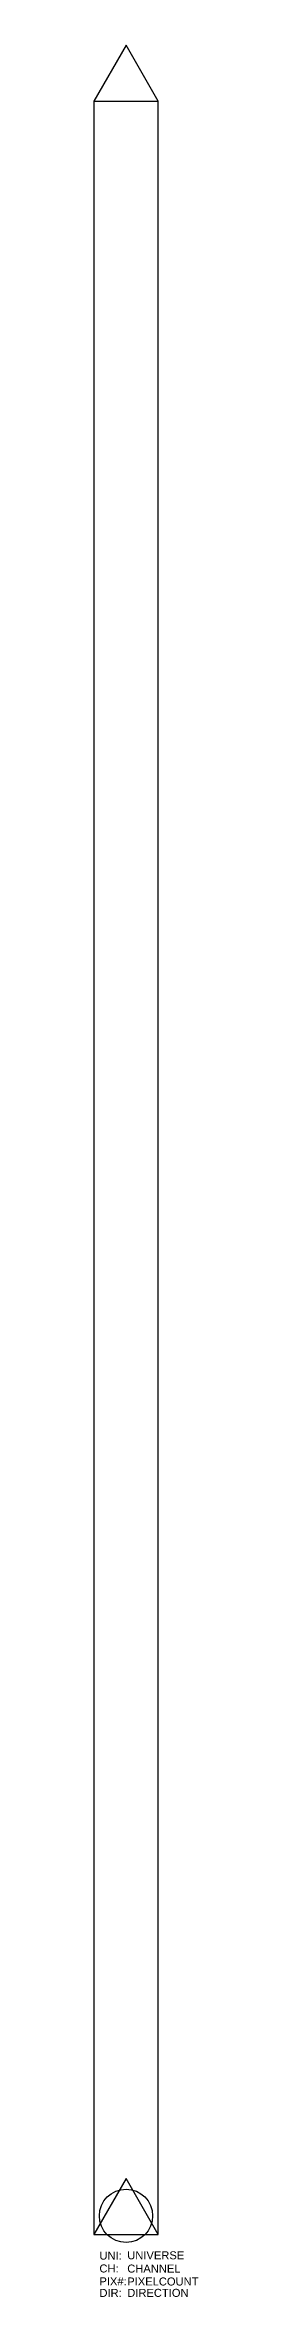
# Model space of a CAD drawing. Header units: millimetres. Extents: x -61 to 30318, y -152 to 16742.
# Drawn here: x -61 to 136, y -152 to 4070 of the extents above; entities that cross this region are included whole.
import ezdxf

# ---------------------------------------------------------------- set-up
doc = ezdxf.new("R2010")
doc.units = ezdxf.units.MM
doc.layers.get('0').update_dxf_attribs({"color": 140})
doc.styles.get("Standard").update_dxf_attribs({"font": 'arial.ttf'})

msp = doc.modelspace()

# ---------------------------------------------------------------- linework, layer by layer
at = {"color": 0, "linetype": 'ByBlock', "lineweight": -2}
for p, q in [((-60.6, 3965), (-60.6, -35)), ((60.6, -35), (60.6, 3965))]:
    msp.add_line(p, q, dxfattribs=at)
for points in [[(0, 4070), (-60.6, 3965), (60.6, 3965)], [(0, 70), (-60.6, -35), (60.6, -35)]]:
    msp.add_lwpolyline(points, close=True, dxfattribs=at)
msp.add_circle((0, 0), 50, dxfattribs=at)

# ---------------------------------------------------------------- texts
for s, p in [('UNI:', (-50, -82.1)), ('CH:', (-50, -106.2)), ('PIX#:', (-50, -130.3)), ('DIR:', (-50, -152))]:
    msp.add_text(s, height=15, dxfattribs=at).set_placement(p)
for tag, p, s in [('UNIVERSE', (2.3, -81.5), '0'), ('CHANNEL', (2.3, -106.4), '0'), ('PIXELCOUNT', (2.3, -130.6), '120')]:
    msp.add_attdef(tag, p, s, height=15, dxfattribs=at)
at = {"color": 0}
msp.add_attdef('DIRECTION', (2.3, -151.9), '0', height=15, dxfattribs=at)

doc.saveas('drawing.dxf')
